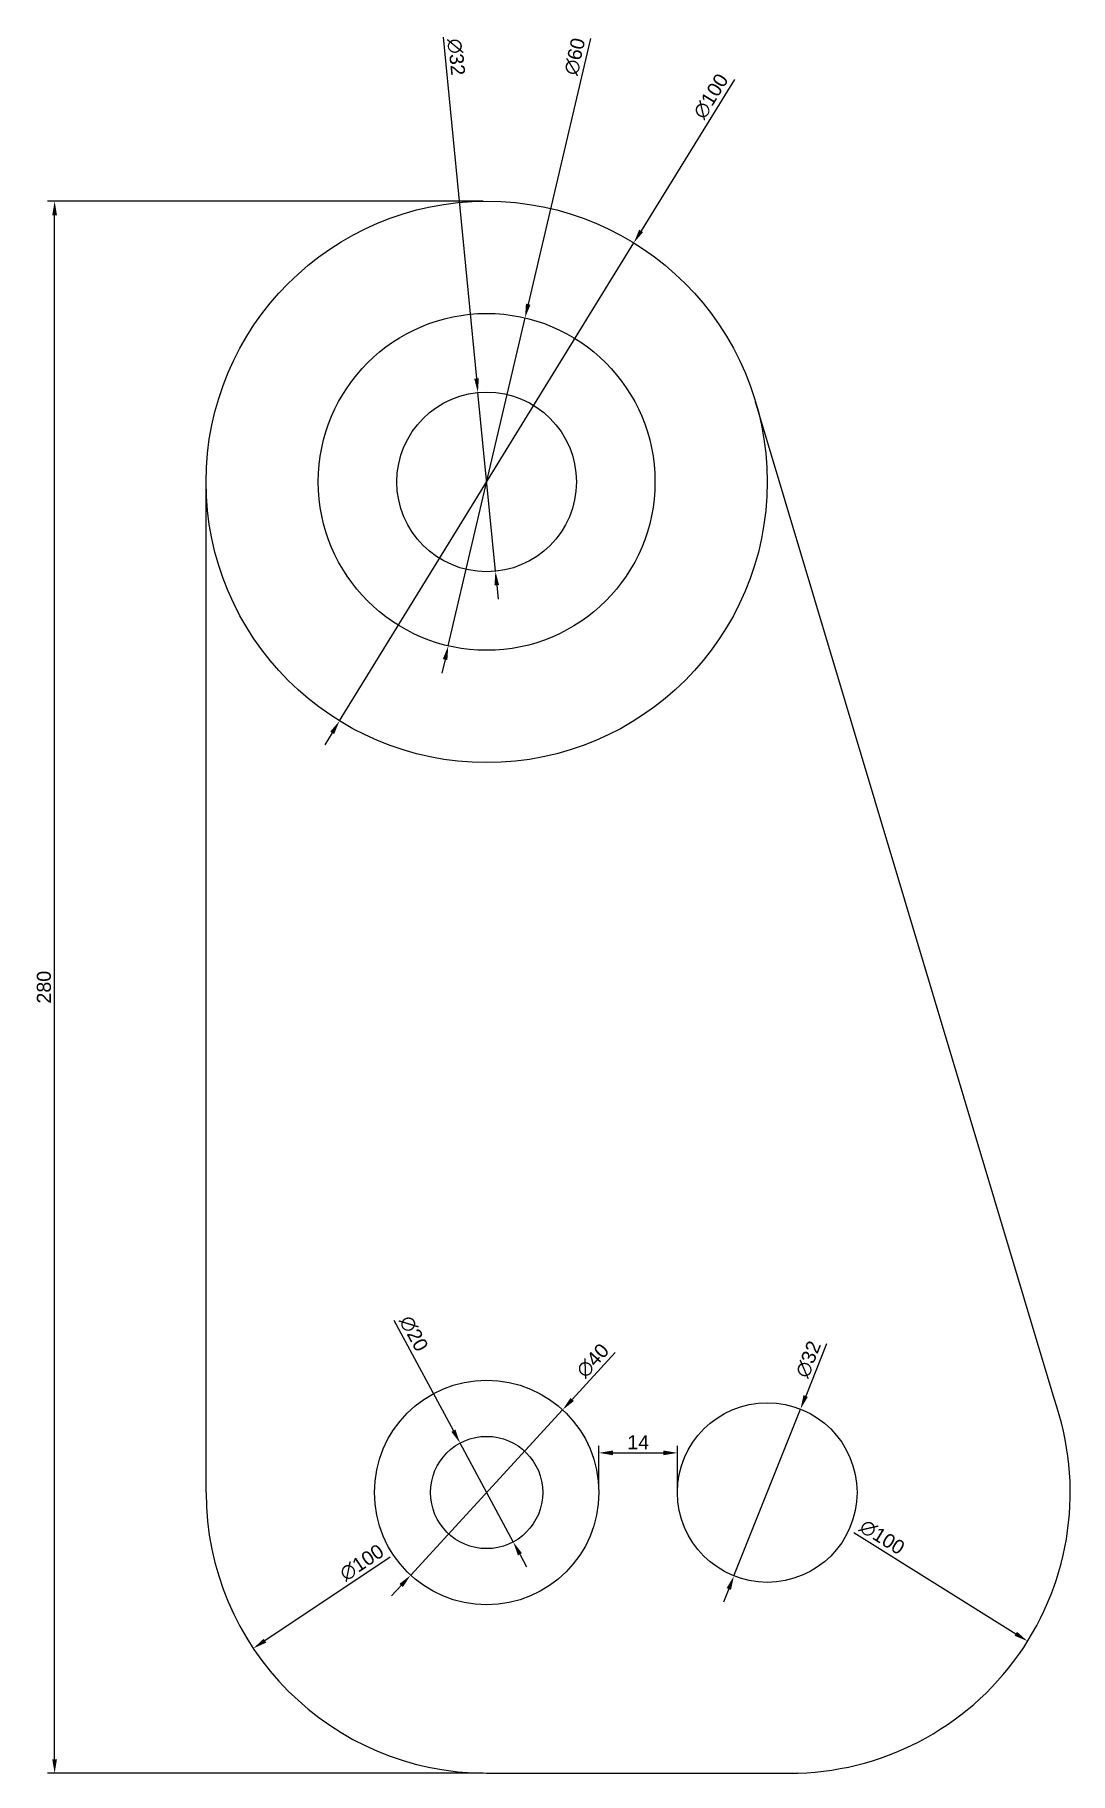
# Model space of a CAD drawing. Header units: millimetres. Extents: x 469 to 654, y 500 to 810.
import ezdxf

# ---------------------------------------------------------------- set-up
doc = ezdxf.new("R2010")
doc.units = ezdxf.units.MM
doc.styles.get("Standard").update_dxf_attribs({"font": 'arial.ttf'})
doc.dimstyles.new('ISO-25', dxfattribs={"dimtxt": 2.5, "dimasz": 2.5, "dimexe": 1.25, "dimexo": 0.625, "dimtad": 1, "dimtxsty": 'Standard', "dimcen": 2.5, "dimadec": 0, "dimazin": 0, "dimtfac": 1, "dimtmove": 0, "dimatfit": 3, "dimfxl": 1, "dimarcsym": 0})

# ---------------------------------------------------------------- blocks, each defined once
blk = doc.blocks.new('*D2')
at = {"color": 0, "lineweight": -2, "transparency": 16777216}
for p, q in [((549.38, 780), (471.76, 780)), ((473.01, 502.5), (473.01, 777.5)), ((549.38, 500), (471.76, 500))]:
    blk.add_line(p, q, dxfattribs=at)
at = {"color": 0, "transparency": 16777216}
for points in [[(472.59, 777.5), (473.43, 777.5), (473.01, 780)], [(472.59, 502.5), (473.43, 502.5), (473.01, 500)]]:
    blk.add_solid(points, dxfattribs=at)
at = {"layer": 'Defpoints', "color": 0, "transparency": 16777216}
for p in [(473.01, 780), (550, 780), (550, 500)]:
    blk.add_point(p, dxfattribs=at)
at = {"color": 0, "transparency": 16777216, "insert": (471.11, 640), "char_height": 2.5, "attachment_point": 5, "rotation": 90}
blk.add_mtext('280', dxfattribs=at)
blk = doc.blocks.new('*D3')
at = {"color": 0, "lineweight": -2, "transparency": 16777216}
for p, q in [((594.14, 801.67), (577.53, 774.7)), ((523.78, 687.43), (576.22, 772.57)), ((522.47, 685.3), (521.16, 683.17))]:
    blk.add_line(p, q, dxfattribs=at)
at = {"color": 0, "transparency": 16777216}
for points in [[(577.18, 774.92), (577.88, 774.48), (576.22, 772.57)], [(522.12, 685.52), (522.82, 685.08), (523.78, 687.43)]]:
    blk.add_solid(points, dxfattribs=at)
at = {"layer": 'Defpoints', "color": 0, "transparency": 16777216}
for p in [(576.22, 772.57), (523.78, 687.43)]:
    blk.add_point(p, dxfattribs=at)
at = {"color": 0, "transparency": 16777216, "insert": (589.97, 798.67), "char_height": 2.5, "attachment_point": 5, "rotation": 58.3732}
blk.add_mtext('∅100', dxfattribs=at)
blk = doc.blocks.new('*D4')
at = {"color": 0, "lineweight": -2, "transparency": 16777216}
for p, q in [((568.49, 808.98), (557.41, 761.64)), ((543.16, 700.79), (556.84, 759.21)), ((542.59, 698.36), (542.02, 695.92))]:
    blk.add_line(p, q, dxfattribs=at)
at = {"color": 0, "transparency": 16777216}
for points in [[(557, 761.74), (557.81, 761.55), (556.84, 759.21)], [(542.19, 698.45), (543, 698.26), (543.16, 700.79)]]:
    blk.add_solid(points, dxfattribs=at)
at = {"layer": 'Defpoints', "color": 0, "transparency": 16777216}
for p in [(556.84, 759.21), (543.16, 700.79)]:
    blk.add_point(p, dxfattribs=at)
at = {"color": 0, "transparency": 16777216, "insert": (565.71, 805.76), "char_height": 2.5, "attachment_point": 5, "rotation": 76.8268}
blk.add_mtext('∅60', dxfattribs=at)
blk = doc.blocks.new('*D5')
at = {"color": 0, "lineweight": -2, "transparency": 16777216}
for p, q in [((542.23, 809.22), (548.19, 748.41)), ((551.56, 714.08), (548.44, 745.92)), ((551.81, 711.59), (552.05, 709.1))]:
    blk.add_line(p, q, dxfattribs=at)
at = {"color": 0, "transparency": 16777216}
for points in [[(548.61, 748.45), (547.78, 748.37), (548.44, 745.92)], [(552.22, 711.63), (551.39, 711.55), (551.56, 714.08)]]:
    blk.add_solid(points, dxfattribs=at)
at = {"layer": 'Defpoints', "color": 0, "transparency": 16777216}
for p in [(548.44, 745.92), (551.56, 714.08)]:
    blk.add_point(p, dxfattribs=at)
at = {"color": 0, "transparency": 16777216, "insert": (544.56, 805.67), "char_height": 2.5, "attachment_point": 5, "rotation": 275.6018}
blk.add_mtext('∅32', dxfattribs=at)
blk = doc.blocks.new('*D6')
at = {"color": 0, "lineweight": -2, "transparency": 16777216}
for p, q in [((610.56, 576.5), (606.85, 567.18)), ((594.07, 535.14), (605.93, 564.86)), ((593.15, 532.82), (592.22, 530.49))]:
    blk.add_line(p, q, dxfattribs=at)
at = {"color": 0, "transparency": 16777216}
for points in [[(606.46, 567.34), (607.24, 567.03), (605.93, 564.86)], [(592.76, 532.97), (593.54, 532.66), (594.07, 535.14)]]:
    blk.add_solid(points, dxfattribs=at)
at = {"layer": 'Defpoints', "color": 0, "transparency": 16777216}
for p in [(605.93, 564.86), (594.07, 535.14)]:
    blk.add_point(p, dxfattribs=at)
at = {"color": 0, "transparency": 16777216, "insert": (607.34, 573.73), "char_height": 2.5, "attachment_point": 5, "rotation": 68.2623}
blk.add_mtext('∅32', dxfattribs=at)
blk = doc.blocks.new('*D7')
at = {"color": 0, "lineweight": -2, "transparency": 16777216}
for p, q in [((570, 550.62), (570, 558.31)), ((584, 550.62), (584, 558.31)), ((572.5, 557.06), (581.5, 557.06))]:
    blk.add_line(p, q, dxfattribs=at)
at = {"color": 0, "transparency": 16777216}
for points in [[(572.5, 557.48), (572.5, 556.64), (570, 557.06)], [(581.5, 557.48), (581.5, 556.64), (584, 557.06)]]:
    blk.add_solid(points, dxfattribs=at)
at = {"layer": 'Defpoints', "color": 0, "transparency": 16777216}
for p in [(584, 557.06), (570, 550), (584, 550)]:
    blk.add_point(p, dxfattribs=at)
at = {"color": 0, "transparency": 16777216, "insert": (577, 558.94), "char_height": 2.5, "attachment_point": 5}
blk.add_mtext('14', dxfattribs=at)
blk = doc.blocks.new('*D8')
at = {"color": 0, "lineweight": -2, "transparency": 16777216}
for p, q in [((572.93, 574.92), (565.23, 566.56)), ((536.46, 535.28), (563.54, 564.72)), ((534.77, 533.44), (533.07, 531.6))]:
    blk.add_line(p, q, dxfattribs=at)
at = {"color": 0, "transparency": 16777216}
for points in [[(564.93, 566.84), (565.54, 566.28), (563.54, 564.72)], [(534.46, 533.72), (535.07, 533.16), (536.46, 535.28)]]:
    blk.add_solid(points, dxfattribs=at)
at = {"layer": 'Defpoints', "color": 0, "transparency": 16777216}
for p in [(563.54, 564.72), (536.46, 535.28)]:
    blk.add_point(p, dxfattribs=at)
at = {"color": 0, "transparency": 16777216, "insert": (568.92, 573.48), "char_height": 2.5, "attachment_point": 5, "rotation": 47.3832}
blk.add_mtext('∅40', dxfattribs=at)
blk = doc.blocks.new('*D9')
at = {"color": 0, "lineweight": -2, "transparency": 16777216}
for p, q in [((533.48, 580.69), (544.07, 561.01)), ((554.74, 541.19), (545.26, 558.81)), ((555.93, 538.99), (557.11, 536.79))]:
    blk.add_line(p, q, dxfattribs=at)
at = {"color": 0, "transparency": 16777216}
for points in [[(544.44, 561.2), (543.71, 560.81), (545.26, 558.81)], [(556.29, 539.19), (555.56, 538.8), (554.74, 541.19)]]:
    blk.add_solid(points, dxfattribs=at)
at = {"layer": 'Defpoints', "color": 0, "transparency": 16777216}
for p in [(545.26, 558.81), (554.74, 541.19)]:
    blk.add_point(p, dxfattribs=at)
at = {"color": 0, "transparency": 16777216, "insert": (537, 578.3), "char_height": 2.5, "attachment_point": 5, "rotation": 298.2949}
blk.add_mtext('∅20', dxfattribs=at)
blk = doc.blocks.new('*D10')
at = {"color": 0, "lineweight": -2, "transparency": 16777216}
blk.add_line((532.8, 538.51), (510.5, 523.61), dxfattribs=at)
at = {"color": 0, "transparency": 16777216}
blk.add_solid([(510.27, 523.96), (510.73, 523.27), (508.42, 522.23)], dxfattribs=at)
at = {"layer": 'Defpoints', "color": 0, "transparency": 16777216}
for p in [(591.58, 577.77), (508.42, 522.23)]:
    blk.add_point(p, dxfattribs=at)
at = {"color": 0, "transparency": 16777216, "insert": (527.76, 537.51), "char_height": 2.5, "attachment_point": 5, "rotation": 33.7442}
blk.add_mtext('∅100', dxfattribs=at)
blk = doc.blocks.new('*D11')
at = {"color": 0, "lineweight": -2, "transparency": 16777216}
blk.add_line((615.41, 542.88), (644.29, 524.84), dxfattribs=at)
at = {"color": 0, "transparency": 16777216}
blk.add_solid([(644.51, 525.19), (644.07, 524.49), (646.41, 523.51)], dxfattribs=at)
at = {"layer": 'Defpoints', "color": 0, "transparency": 16777216}
for p in [(561.59, 576.49), (646.41, 523.51)]:
    blk.add_point(p, dxfattribs=at)
at = {"color": 0, "transparency": 16777216, "insert": (620.47, 542.04), "char_height": 2.5, "attachment_point": 5, "rotation": 328.0139}
blk.add_mtext('∅100', dxfattribs=at)

msp = doc.modelspace()

# ---------------------------------------------------------------- linework, layer by layer
for p, q in [((651.119, 566.726), (597.919, 744.274)), ((500, 550), (500, 730)), ((550, 500), (604, 500))]:
    msp.add_line(p, q)
for centre, radius in [((550, 730), 50), ((550, 730), 30), ((550, 730), 16), ((550, 550), 20), ((600, 550), 16), ((550, 550), 10)]:
    msp.add_circle(centre, radius)
for centre, start, end in [((604, 550), 270, 19.54336), ((550, 550), 180, 270)]:
    msp.add_arc(centre, 50, start, end)

# ---------------------------------------------------------------- dimensions: what is measured, and where the dimension line sits
for p1, p2, picture, middle in [((543.163, 700.789), (556.837, 759.211), '*D4', (567.626, 805.306)), ((551.562, 714.076), (548.438, 745.924), '*D5', (542.597, 805.473)), ((523.781, 687.426), (576.219, 772.574), '*D3', (591.653, 797.635)), ((554.74, 541.195), (545.26, 558.805), '*D9', (535.266, 577.37)), ((591.576, 577.774), (508.424, 522.226), '*D10', (528.852, 535.873)), ((536.458, 535.282), (563.542, 564.718), '*D8', (570.372, 572.141)), ((561.591, 576.486), (646.409, 523.514), '*D11', (619.429, 540.364))]:
    dim = msp.add_diameter_dim_2p(p1=p1, p2=p2, dimstyle='ISO-25')
    dim.commit()
    dim.dimension.update_dxf_attribs({"geometry": picture, "text_midpoint": middle, "dimtype": 163})
dim = msp.add_linear_dim(base=(473.01, 780), p1=(550, 500), p2=(550, 780), angle=90, dimstyle='ISO-25')
dim.commit()
dim.dimension.update_dxf_attribs({"geometry": '*D2', "text_midpoint": (471.109, 640)})
dim = msp.add_diameter_dim_2p(p1=(594.074, 535.138), p2=(605.926, 564.862), dimstyle='ISO-25')
dim.commit()
dim.dimension.update_dxf_attribs({"geometry": '*D6', "text_midpoint": (607.34, 573.732)})
dim = msp.add_linear_dim(base=(584, 557.06), p1=(570, 550), p2=(584, 550), dimstyle='ISO-25')
dim.commit()
dim.dimension.update_dxf_attribs({"geometry": '*D7', "text_midpoint": (577, 558.94)})

doc.saveas('drawing.dxf')
